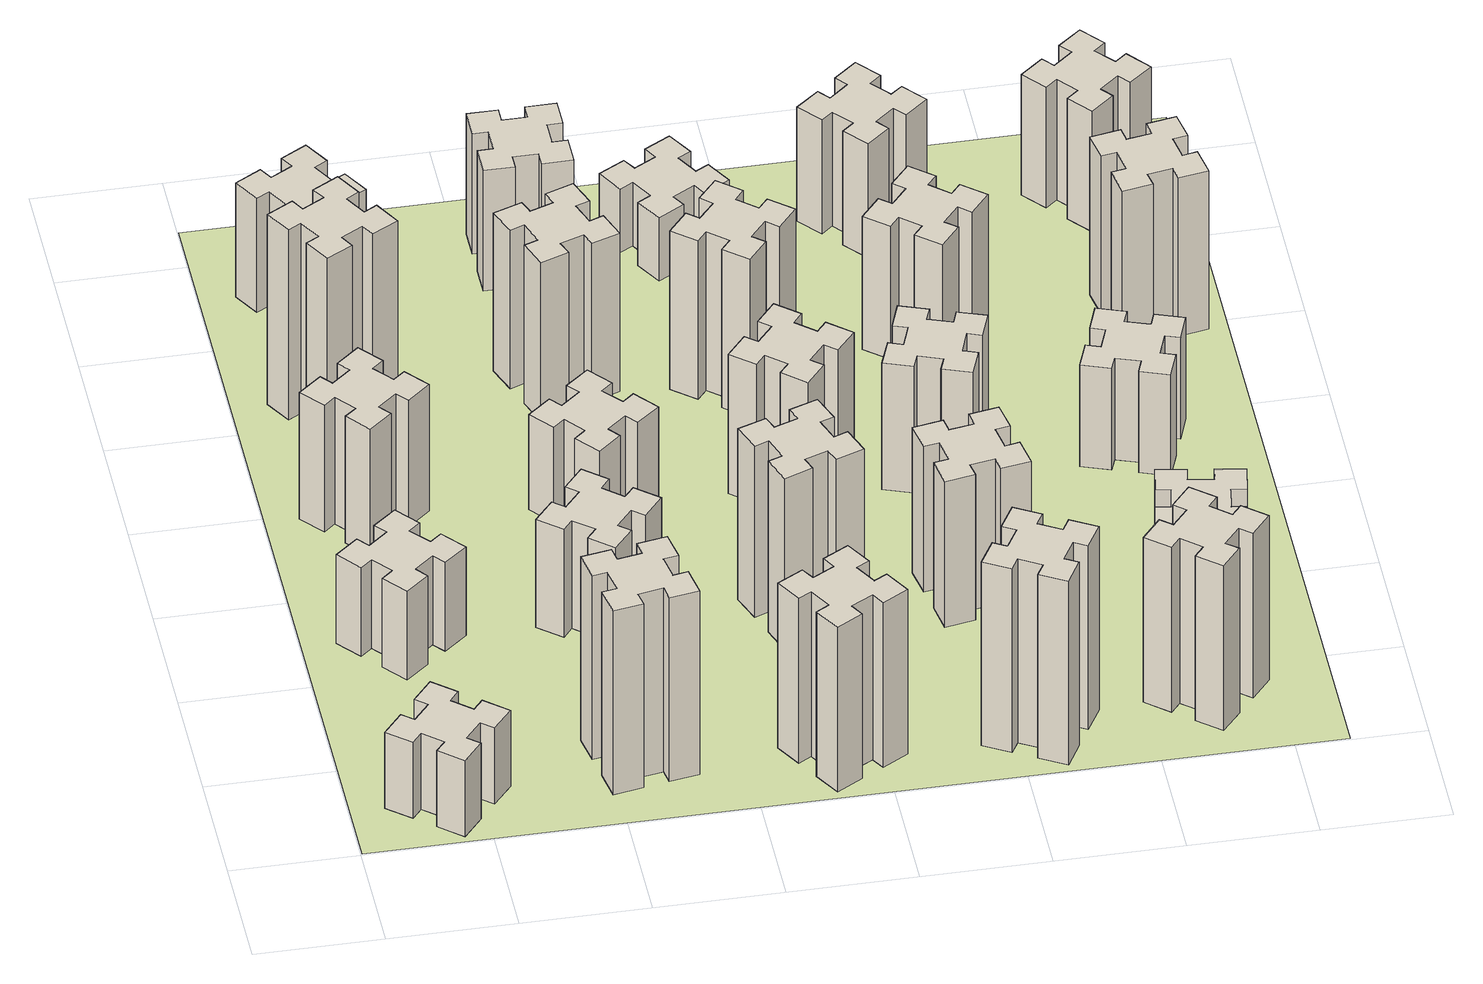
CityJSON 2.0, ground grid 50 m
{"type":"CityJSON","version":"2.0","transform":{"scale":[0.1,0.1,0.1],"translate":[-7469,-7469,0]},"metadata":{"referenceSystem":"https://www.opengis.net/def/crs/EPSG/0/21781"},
"CityObjects":{
"building1":{"type":"Building","attributes":{"class":"1000","function":"1000","usage":"1000","yearOfConstruction":2016,"roofType":"1000","measuredHeight":36,"storeysAboveGround":30,"storeysBelowGround":0},"geometry":[{"type":"Solid","lod":"1","boundaries":[[[[0,1,2,3,4,5,6,7,8,9,10,11,12,13,14,15,16,17,18,19]],[[17,16,20,21]],[[16,15,22,20]],[[15,14,23,22]],[[14,13,24,23]],[[13,12,25,24]],[[12,11,26,25]],[[11,10,27,26]],[[10,9,28,27]],[[9,8,29,28]],[[8,7,30,29]],[[7,6,31,30]],[[6,5,32,31]],[[5,4,33,32]],[[4,3,34,33]],[[3,2,35,34]],[[2,1,36,35]],[[1,0,37,36]],[[0,19,38,37]],[[19,18,39,38]],[[18,17,21,39]],[[24,25,26,27,28,29,30,31,32,33,34,35,36,37,38,39,21,20,22,23]]]]}]},
"building2":{"type":"Building","attributes":{"class":"1000","function":"1000","usage":"1000","yearOfConstruction":2016,"roofType":"1000","measuredHeight":42,"storeysAboveGround":30,"storeysBelowGround":0},"geometry":[{"type":"Solid","lod":"1","boundaries":[[[[40,41,42,43,44,45,46,47,48,49,50,51,52,53,54,55,56,57,58,59]],[[57,56,60,61]],[[56,55,62,60]],[[55,54,63,62]],[[54,53,64,63]],[[53,52,65,64]],[[52,51,66,65]],[[51,50,67,66]],[[50,49,68,67]],[[49,48,69,68]],[[48,47,70,69]],[[47,46,71,70]],[[46,45,72,71]],[[45,44,73,72]],[[44,43,74,73]],[[43,42,75,74]],[[42,41,76,75]],[[41,40,77,76]],[[40,59,78,77]],[[59,58,79,78]],[[58,57,61,79]],[[64,65,66,67,68,69,70,71,72,73,74,75,76,77,78,79,61,60,62,63]]]]}]},
"building3":{"type":"Building","attributes":{"class":"1000","function":"1000","usage":"1000","yearOfConstruction":2016,"roofType":"1000","measuredHeight":60,"storeysAboveGround":30,"storeysBelowGround":0},"geometry":[{"type":"Solid","lod":"1","boundaries":[[[[80,81,82,83,84,85,86,87,88,89,90,91,92,93,94,95,96,97,98,99]],[[97,96,100,101]],[[96,95,102,100]],[[95,94,103,102]],[[94,93,104,103]],[[93,92,105,104]],[[92,91,106,105]],[[91,90,107,106]],[[90,89,108,107]],[[89,88,109,108]],[[88,87,110,109]],[[87,86,111,110]],[[86,85,112,111]],[[85,84,113,112]],[[84,83,114,113]],[[83,82,115,114]],[[82,81,116,115]],[[81,80,117,116]],[[80,99,118,117]],[[99,98,119,118]],[[98,97,101,119]],[[104,105,106,107,108,109,110,111,112,113,114,115,116,117,118,119,101,100,102,103]]]]}]},
"building4":{"type":"Building","attributes":{"class":"1000","function":"1000","usage":"1000","yearOfConstruction":2016,"roofType":"1000","measuredHeight":90,"storeysAboveGround":30,"storeysBelowGround":0},"geometry":[{"type":"Solid","lod":"1","boundaries":[[[[120,121,122,123,124,125,126,127,128,129,130,131,132,133,134,135,136,137,138,139]],[[137,136,140,141]],[[136,135,142,140]],[[135,134,143,142]],[[134,133,144,143]],[[133,132,145,144]],[[132,131,146,145]],[[131,130,147,146]],[[130,129,148,147]],[[129,128,149,148]],[[128,127,150,149]],[[127,126,151,150]],[[126,125,152,151]],[[125,124,153,152]],[[124,123,154,153]],[[123,122,155,154]],[[122,121,156,155]],[[121,120,157,156]],[[120,139,158,157]],[[139,138,159,158]],[[138,137,141,159]],[[144,145,146,147,148,149,150,151,152,153,154,155,156,157,158,159,141,140,142,143]]]]}]},
"building5":{"type":"Building","attributes":{"class":"1000","function":"1000","usage":"1000","yearOfConstruction":2016,"roofType":"1000","measuredHeight":87,"storeysAboveGround":30,"storeysBelowGround":0},"geometry":[{"type":"Solid","lod":"1","boundaries":[[[[160,161,162,163,164,165,166,167,168,169,170,171,172,173,174,175,176,177,178,179]],[[177,176,180,181]],[[176,175,182,180]],[[175,174,183,182]],[[174,173,184,183]],[[173,172,185,184]],[[172,171,186,185]],[[171,170,187,186]],[[170,169,188,187]],[[169,168,189,188]],[[168,167,190,189]],[[167,166,191,190]],[[166,165,192,191]],[[165,164,193,192]],[[164,163,194,193]],[[163,162,195,194]],[[162,161,196,195]],[[161,160,197,196]],[[160,179,198,197]],[[179,178,199,198]],[[178,177,181,199]],[[184,185,186,187,188,189,190,191,192,193,194,195,196,197,198,199,181,180,182,183]]]]}]},
"building6":{"type":"Building","attributes":{"class":"1000","function":"1000","usage":"1000","yearOfConstruction":2016,"roofType":"1000","measuredHeight":54,"storeysAboveGround":30,"storeysBelowGround":0},"geometry":[{"type":"Solid","lod":"1","boundaries":[[[[200,201,202,203,204,205,206,207,208,209,210,211,212,213,214,215,216,217,218,219]],[[217,216,220,221]],[[216,215,222,220]],[[215,214,223,222]],[[214,213,224,223]],[[213,212,225,224]],[[212,211,226,225]],[[211,210,227,226]],[[210,209,228,227]],[[209,208,229,228]],[[208,207,230,229]],[[207,206,231,230]],[[206,205,232,231]],[[205,204,233,232]],[[204,203,234,233]],[[203,202,235,234]],[[202,201,236,235]],[[201,200,237,236]],[[200,219,238,237]],[[219,218,239,238]],[[218,217,221,239]],[[224,225,226,227,228,229,230,231,232,233,234,235,236,237,238,239,221,220,222,223]]]]}]},
"building7":{"type":"Building","attributes":{"class":"1000","function":"1000","usage":"1000","yearOfConstruction":2016,"roofType":"1000","measuredHeight":51,"storeysAboveGround":30,"storeysBelowGround":0},"geometry":[{"type":"Solid","lod":"1","boundaries":[[[[240,241,242,243,244,245,246,247,248,249,250,251,252,253,254,255,256,257,258,259]],[[257,256,260,261]],[[256,255,262,260]],[[255,254,263,262]],[[254,253,264,263]],[[253,252,265,264]],[[252,251,266,265]],[[251,250,267,266]],[[250,249,268,267]],[[249,248,269,268]],[[248,247,270,269]],[[247,246,271,270]],[[246,245,272,271]],[[245,244,273,272]],[[244,243,274,273]],[[243,242,275,274]],[[242,241,276,275]],[[241,240,277,276]],[[240,259,278,277]],[[259,258,279,278]],[[258,257,261,279]],[[264,265,266,267,268,269,270,271,272,273,274,275,276,277,278,279,261,260,262,263]]]]}]},
"building8":{"type":"Building","attributes":{"class":"1000","function":"1000","usage":"1000","yearOfConstruction":2016,"roofType":"1000","measuredHeight":45,"storeysAboveGround":30,"storeysBelowGround":0},"geometry":[{"type":"Solid","lod":"1","boundaries":[[[[280,281,282,283,284,285,286,287,288,289,290,291,292,293,294,295,296,297,298,299]],[[297,296,300,301]],[[296,295,302,300]],[[295,294,303,302]],[[294,293,304,303]],[[293,292,305,304]],[[292,291,306,305]],[[291,290,307,306]],[[290,289,308,307]],[[289,288,309,308]],[[288,287,310,309]],[[287,286,311,310]],[[286,285,312,311]],[[285,284,313,312]],[[284,283,314,313]],[[283,282,315,314]],[[282,281,316,315]],[[281,280,317,316]],[[280,299,318,317]],[[299,298,319,318]],[[298,297,301,319]],[[304,305,306,307,308,309,310,311,312,313,314,315,316,317,318,319,301,300,302,303]]]]}]},
"building9":{"type":"Building","attributes":{"class":"1000","function":"1000","usage":"1000","yearOfConstruction":2016,"roofType":"1000","measuredHeight":78,"storeysAboveGround":30,"storeysBelowGround":0},"geometry":[{"type":"Solid","lod":"1","boundaries":[[[[320,321,322,323,324,325,326,327,328,329,330,331,332,333,334,335,336,337,338,339]],[[337,336,340,341]],[[336,335,342,340]],[[335,334,343,342]],[[334,333,344,343]],[[333,332,345,344]],[[332,331,346,345]],[[331,330,347,346]],[[330,329,348,347]],[[329,328,349,348]],[[328,327,350,349]],[[327,326,351,350]],[[326,325,352,351]],[[325,324,353,352]],[[324,323,354,353]],[[323,322,355,354]],[[322,321,356,355]],[[321,320,357,356]],[[320,339,358,357]],[[339,338,359,358]],[[338,337,341,359]],[[344,345,346,347,348,349,350,351,352,353,354,355,356,357,358,359,341,340,342,343]]]]}]},
"building10":{"type":"Building","attributes":{"class":"1000","function":"1000","usage":"1000","yearOfConstruction":2016,"roofType":"1000","measuredHeight":75,"storeysAboveGround":30,"storeysBelowGround":0},"geometry":[{"type":"Solid","lod":"1","boundaries":[[[[360,361,362,363,364,365,366,367,368,369,370,371,372,373,374,375,376,377,378,379]],[[377,376,380,381]],[[376,375,382,380]],[[375,374,383,382]],[[374,373,384,383]],[[373,372,385,384]],[[372,371,386,385]],[[371,370,387,386]],[[370,369,388,387]],[[369,368,389,388]],[[368,367,390,389]],[[367,366,391,390]],[[366,365,392,391]],[[365,364,393,392]],[[364,363,394,393]],[[363,362,395,394]],[[362,361,396,395]],[[361,360,397,396]],[[360,379,398,397]],[[379,378,399,398]],[[378,377,381,399]],[[384,385,386,387,388,389,390,391,392,393,394,395,396,397,398,399,381,380,382,383]]]]}]},
"building11":{"type":"Building","attributes":{"class":"1000","function":"1000","usage":"1000","yearOfConstruction":2016,"roofType":"1000","measuredHeight":81,"storeysAboveGround":30,"storeysBelowGround":0},"geometry":[{"type":"Solid","lod":"1","boundaries":[[[[400,401,402,403,404,405,406,407,408,409,410,411,412,413,414,415,416,417,418,419]],[[417,416,420,421]],[[416,415,422,420]],[[415,414,423,422]],[[414,413,424,423]],[[413,412,425,424]],[[412,411,426,425]],[[411,410,427,426]],[[410,409,428,427]],[[409,408,429,428]],[[408,407,430,429]],[[407,406,431,430]],[[406,405,432,431]],[[405,404,433,432]],[[404,403,434,433]],[[403,402,435,434]],[[402,401,436,435]],[[401,400,437,436]],[[400,419,438,437]],[[419,418,439,438]],[[418,417,421,439]],[[424,425,426,427,428,429,430,431,432,433,434,435,436,437,438,439,421,420,422,423]]]]}]},
"building12":{"type":"Building","attributes":{"class":"1000","function":"1000","usage":"1000","yearOfConstruction":2016,"roofType":"1000","measuredHeight":57,"storeysAboveGround":30,"storeysBelowGround":0},"geometry":[{"type":"Solid","lod":"1","boundaries":[[[[440,441,442,443,444,445,446,447,448,449,450,451,452,453,454,455,456,457,458,459]],[[457,456,460,461]],[[456,455,462,460]],[[455,454,463,462]],[[454,453,464,463]],[[453,452,465,464]],[[452,451,466,465]],[[451,450,467,466]],[[450,449,468,467]],[[449,448,469,468]],[[448,447,470,469]],[[447,446,471,470]],[[446,445,472,471]],[[445,444,473,472]],[[444,443,474,473]],[[443,442,475,474]],[[442,441,476,475]],[[441,440,477,476]],[[440,459,478,477]],[[459,458,479,478]],[[458,457,461,479]],[[464,465,466,467,468,469,470,471,472,473,474,475,476,477,478,479,461,460,462,463]]]]}]},
"building13":{"type":"Building","attributes":{"class":"1000","function":"1000","usage":"1000","yearOfConstruction":2016,"roofType":"1000","measuredHeight":66,"storeysAboveGround":30,"storeysBelowGround":0},"geometry":[{"type":"Solid","lod":"1","boundaries":[[[[480,481,482,483,484,485,486,487,488,489,490,491,492,493,494,495,496,497,498,499]],[[497,496,500,501]],[[496,495,502,500]],[[495,494,503,502]],[[494,493,504,503]],[[493,492,505,504]],[[492,491,506,505]],[[491,490,507,506]],[[490,489,508,507]],[[489,488,509,508]],[[488,487,510,509]],[[487,486,511,510]],[[486,485,512,511]],[[485,484,513,512]],[[484,483,514,513]],[[483,482,515,514]],[[482,481,516,515]],[[481,480,517,516]],[[480,499,518,517]],[[499,498,519,518]],[[498,497,501,519]],[[504,505,506,507,508,509,510,511,512,513,514,515,516,517,518,519,501,500,502,503]]]]}]},
"building14":{"type":"Building","attributes":{"class":"1000","function":"1000","usage":"1000","yearOfConstruction":2016,"roofType":"1000","measuredHeight":75,"storeysAboveGround":30,"storeysBelowGround":0},"geometry":[{"type":"Solid","lod":"1","boundaries":[[[[520,521,522,523,524,525,526,527,528,529,530,531,532,533,534,535,536,537,538,539]],[[537,536,540,541]],[[536,535,542,540]],[[535,534,543,542]],[[534,533,544,543]],[[533,532,545,544]],[[532,531,546,545]],[[531,530,547,546]],[[530,529,548,547]],[[529,528,549,548]],[[528,527,550,549]],[[527,526,551,550]],[[526,525,552,551]],[[525,524,553,552]],[[524,523,554,553]],[[523,522,555,554]],[[522,521,556,555]],[[521,520,557,556]],[[520,539,558,557]],[[539,538,559,558]],[[538,537,541,559]],[[544,545,546,547,548,549,550,551,552,553,554,555,556,557,558,559,541,540,542,543]]]]}]},
"building15":{"type":"Building","attributes":{"class":"1000","function":"1000","usage":"1000","yearOfConstruction":2016,"roofType":"1000","measuredHeight":87,"storeysAboveGround":30,"storeysBelowGround":0},"geometry":[{"type":"Solid","lod":"1","boundaries":[[[[560,561,562,563,564,565,566,567,568,569,570,571,572,573,574,575,576,577,578,579]],[[577,576,580,581]],[[576,575,582,580]],[[575,574,583,582]],[[574,573,584,583]],[[573,572,585,584]],[[572,571,586,585]],[[571,570,587,586]],[[570,569,588,587]],[[569,568,589,588]],[[568,567,590,589]],[[567,566,591,590]],[[566,565,592,591]],[[565,564,593,592]],[[564,563,594,593]],[[563,562,595,594]],[[562,561,596,595]],[[561,560,597,596]],[[560,579,598,597]],[[579,578,599,598]],[[578,577,581,599]],[[584,585,586,587,588,589,590,591,592,593,594,595,596,597,598,599,581,580,582,583]]]]}]},
"building16":{"type":"Building","attributes":{"class":"1000","function":"1000","usage":"1000","yearOfConstruction":2016,"roofType":"1000","measuredHeight":30,"storeysAboveGround":30,"storeysBelowGround":0},"geometry":[{"type":"Solid","lod":"1","boundaries":[[[[600,601,602,603,604,605,606,607,608,609,610,611,612,613,614,615,616,617,618,619]],[[617,616,620,621]],[[616,615,622,620]],[[615,614,623,622]],[[614,613,624,623]],[[613,612,625,624]],[[612,611,626,625]],[[611,610,627,626]],[[610,609,628,627]],[[609,608,629,628]],[[608,607,630,629]],[[607,606,631,630]],[[606,605,632,631]],[[605,604,633,632]],[[604,603,634,633]],[[603,602,635,634]],[[602,601,636,635]],[[601,600,637,636]],[[600,619,638,637]],[[619,618,639,638]],[[618,617,621,639]],[[624,625,626,627,628,629,630,631,632,633,634,635,636,637,638,639,621,620,622,623]]]]}]},
"building17":{"type":"Building","attributes":{"class":"1000","function":"1000","usage":"1000","yearOfConstruction":2016,"roofType":"1000","measuredHeight":69,"storeysAboveGround":30,"storeysBelowGround":0},"geometry":[{"type":"Solid","lod":"1","boundaries":[[[[640,641,642,643,644,645,646,647,648,649,650,651,652,653,654,655,656,657,658,659]],[[657,656,660,661]],[[656,655,662,660]],[[655,654,663,662]],[[654,653,664,663]],[[653,652,665,664]],[[652,651,666,665]],[[651,650,667,666]],[[650,649,668,667]],[[649,648,669,668]],[[648,647,670,669]],[[647,646,671,670]],[[646,645,672,671]],[[645,644,673,672]],[[644,643,674,673]],[[643,642,675,674]],[[642,641,676,675]],[[641,640,677,676]],[[640,659,678,677]],[[659,658,679,678]],[[658,657,661,679]],[[664,665,666,667,668,669,670,671,672,673,674,675,676,677,678,679,661,660,662,663]]]]}]},
"building18":{"type":"Building","attributes":{"class":"1000","function":"1000","usage":"1000","yearOfConstruction":2016,"roofType":"1000","measuredHeight":60,"storeysAboveGround":30,"storeysBelowGround":0},"geometry":[{"type":"Solid","lod":"1","boundaries":[[[[680,681,682,683,684,685,686,687,688,689,690,691,692,693,694,695,696,697,698,699]],[[697,696,700,701]],[[696,695,702,700]],[[695,694,703,702]],[[694,693,704,703]],[[693,692,705,704]],[[692,691,706,705]],[[691,690,707,706]],[[690,689,708,707]],[[689,688,709,708]],[[688,687,710,709]],[[687,686,711,710]],[[686,685,712,711]],[[685,684,713,712]],[[684,683,714,713]],[[683,682,715,714]],[[682,681,716,715]],[[681,680,717,716]],[[680,699,718,717]],[[699,698,719,718]],[[698,697,701,719]],[[704,705,706,707,708,709,710,711,712,713,714,715,716,717,718,719,701,700,702,703]]]]}]},
"building19":{"type":"Building","attributes":{"class":"1000","function":"1000","usage":"1000","yearOfConstruction":2016,"roofType":"1000","measuredHeight":78,"storeysAboveGround":30,"storeysBelowGround":0},"geometry":[{"type":"Solid","lod":"1","boundaries":[[[[720,721,722,723,724,725,726,727,728,729,730,731,732,733,734,735,736,737,738,739]],[[737,736,740,741]],[[736,735,742,740]],[[735,734,743,742]],[[734,733,744,743]],[[733,732,745,744]],[[732,731,746,745]],[[731,730,747,746]],[[730,729,748,747]],[[729,728,749,748]],[[728,727,750,749]],[[727,726,751,750]],[[726,725,752,751]],[[725,724,753,752]],[[724,723,754,753]],[[723,722,755,754]],[[722,721,756,755]],[[721,720,757,756]],[[720,739,758,757]],[[739,738,759,758]],[[738,737,741,759]],[[744,745,746,747,748,749,750,751,752,753,754,755,756,757,758,759,741,740,742,743]]]]}]},
"building20":{"type":"Building","attributes":{"class":"1000","function":"1000","usage":"1000","yearOfConstruction":2016,"roofType":"1000","measuredHeight":63,"storeysAboveGround":30,"storeysBelowGround":0},"geometry":[{"type":"Solid","lod":"1","boundaries":[[[[760,761,762,763,764,765,766,767,768,769,770,771,772,773,774,775,776,777,778,779]],[[777,776,780,781]],[[776,775,782,780]],[[775,774,783,782]],[[774,773,784,783]],[[773,772,785,784]],[[772,771,786,785]],[[771,770,787,786]],[[770,769,788,787]],[[769,768,789,788]],[[768,767,790,789]],[[767,766,791,790]],[[766,765,792,791]],[[765,764,793,792]],[[764,763,794,793]],[[763,762,795,794]],[[762,761,796,795]],[[761,760,797,796]],[[760,779,798,797]],[[779,778,799,798]],[[778,777,781,799]],[[784,785,786,787,788,789,790,791,792,793,794,795,796,797,798,799,781,780,782,783]]]]}]},
"building21":{"type":"Building","attributes":{"class":"1000","function":"1000","usage":"1000","yearOfConstruction":2016,"roofType":"1000","measuredHeight":54,"storeysAboveGround":30,"storeysBelowGround":0},"geometry":[{"type":"Solid","lod":"1","boundaries":[[[[800,801,802,803,804,805,806,807,808,809,810,811,812,813,814,815,816,817,818,819]],[[817,816,820,821]],[[816,815,822,820]],[[815,814,823,822]],[[814,813,824,823]],[[813,812,825,824]],[[812,811,826,825]],[[811,810,827,826]],[[810,809,828,827]],[[809,808,829,828]],[[808,807,830,829]],[[807,806,831,830]],[[806,805,832,831]],[[805,804,833,832]],[[804,803,834,833]],[[803,802,835,834]],[[802,801,836,835]],[[801,800,837,836]],[[800,819,838,837]],[[819,818,839,838]],[[818,817,821,839]],[[824,825,826,827,828,829,830,831,832,833,834,835,836,837,838,839,821,820,822,823]]]]}]},
"building22":{"type":"Building","attributes":{"class":"1000","function":"1000","usage":"1000","yearOfConstruction":2016,"roofType":"1000","measuredHeight":39,"storeysAboveGround":30,"storeysBelowGround":0},"geometry":[{"type":"Solid","lod":"1","boundaries":[[[[840,841,842,843,844,845,846,847,848,849,850,851,852,853,854,855,856,857,858,859]],[[857,856,860,861]],[[856,855,862,860]],[[855,854,863,862]],[[854,853,864,863]],[[853,852,865,864]],[[852,851,866,865]],[[851,850,867,866]],[[850,849,868,867]],[[849,848,869,868]],[[848,847,870,869]],[[847,846,871,870]],[[846,845,872,871]],[[845,844,873,872]],[[844,843,874,873]],[[843,842,875,874]],[[842,841,876,875]],[[841,840,877,876]],[[840,859,878,877]],[[859,858,879,878]],[[858,857,861,879]],[[864,865,866,867,868,869,870,871,872,873,874,875,876,877,878,879,861,860,862,863]]]]}]},
"building23":{"type":"Building","attributes":{"class":"1000","function":"1000","usage":"1000","yearOfConstruction":2016,"roofType":"1000","measuredHeight":48,"storeysAboveGround":30,"storeysBelowGround":0},"geometry":[{"type":"Solid","lod":"1","boundaries":[[[[880,881,882,883,884,885,886,887,888,889,890,891,892,893,894,895,896,897,898,899]],[[897,896,900,901]],[[896,895,902,900]],[[895,894,903,902]],[[894,893,904,903]],[[893,892,905,904]],[[892,891,906,905]],[[891,890,907,906]],[[890,889,908,907]],[[889,888,909,908]],[[888,887,910,909]],[[887,886,911,910]],[[886,885,912,911]],[[885,884,913,912]],[[884,883,914,913]],[[883,882,915,914]],[[882,881,916,915]],[[881,880,917,916]],[[880,899,918,917]],[[899,898,919,918]],[[898,897,901,919]],[[904,905,906,907,908,909,910,911,912,913,914,915,916,917,918,919,901,900,902,903]]]]}]},
"building24":{"type":"Building","attributes":{"class":"1000","function":"1000","usage":"1000","yearOfConstruction":2016,"roofType":"1000","measuredHeight":75,"storeysAboveGround":30,"storeysBelowGround":0},"geometry":[{"type":"Solid","lod":"1","boundaries":[[[[920,921,922,923,924,925,926,927,928,929,930,931,932,933,934,935,936,937,938,939]],[[937,936,940,941]],[[936,935,942,940]],[[935,934,943,942]],[[934,933,944,943]],[[933,932,945,944]],[[932,931,946,945]],[[931,930,947,946]],[[930,929,948,947]],[[929,928,949,948]],[[928,927,950,949]],[[927,926,951,950]],[[926,925,952,951]],[[925,924,953,952]],[[924,923,954,953]],[[923,922,955,954]],[[922,921,956,955]],[[921,920,957,956]],[[920,939,958,957]],[[939,938,959,958]],[[938,937,941,959]],[[944,945,946,947,948,949,950,951,952,953,954,955,956,957,958,959,941,940,942,943]]]]}]},
"building25":{"type":"Building","attributes":{"class":"1000","function":"1000","usage":"1000","yearOfConstruction":2016,"roofType":"1000","measuredHeight":57,"storeysAboveGround":30,"storeysBelowGround":0},"geometry":[{"type":"Solid","lod":"1","boundaries":[[[[960,961,962,963,964,965,966,967,968,969,970,971,972,973,974,975,976,977,978,979]],[[977,976,980,981]],[[976,975,982,980]],[[975,974,983,982]],[[974,973,984,983]],[[973,972,985,984]],[[972,971,986,985]],[[971,970,987,986]],[[970,969,988,987]],[[969,968,989,988]],[[968,967,990,989]],[[967,966,991,990]],[[966,965,992,991]],[[965,964,993,992]],[[964,963,994,993]],[[963,962,995,994]],[[962,961,996,995]],[[961,960,997,996]],[[960,979,998,997]],[[979,978,999,998]],[[978,977,981,999]],[[984,985,986,987,988,989,990,991,992,993,994,995,996,997,998,999,981,980,982,983]]]]}]},
"landuse1":{"type":"LandUse","attributes":{"name":"plot1","function":"1010"},"geometry":[{"type":"MultiSurface","lod":"1","boundaries":[[[1000,1001,1002,1003]]]}]}
},
"vertices":[
[266,223,0],[343,159,0],[304,113,0],[396,36,0],[473,128,0],[427,166,0],[492,243,0],[538,204,0],[615,296,0],[523,373,0],[484,327,0],[408,392,0],[446,438,0],[354,515,0],[277,423,0],[323,384,0],[259,308,0],[213,346,0],[136,254,0],[228,177,0],[259,308,360],[213,346,360],[323,384,360],[277,423,360],[354,515,360],[446,438,360],[408,392,360],[484,327,360],[523,373,360],[615,296,360],[538,204,360],[492,243,360],[427,166,360],[473,128,360],[396,36,360],[304,113,360],[343,159,360],[266,223,360],[228,177,360],[136,254,360],
[343,1332,0],[266,1267,0],[228,1313,0],[136,1236,0],[213,1144,0],[259,1183,0],[323,1106,0],[277,1068,0],[354,976,0],[446,1053,0],[408,1099,0],[484,1163,0],[523,1117,0],[615,1194,0],[538,1286,0],[492,1248,0],[427,1324,0],[473,1363,0],[396,1455,0],[304,1378,0],[427,1324,420],[473,1363,420],[492,1248,420],[538,1286,420],[615,1194,420],[523,1117,420],[484,1163,420],[408,1099,420],[446,1053,420],[354,976,420],[277,1068,420],[323,1106,420],[259,1183,420],[213,1144,420],[136,1236,420],[228,1313,420],[266,1267,420],[343,1332,420],[304,1378,420],[396,1455,420],
[492,1988,0],[427,2064,0],[473,2103,0],[396,2195,0],[304,2118,0],[343,2072,0],[266,2007,0],[228,2053,0],[136,1976,0],[213,1884,0],[259,1923,0],[323,1846,0],[277,1808,0],[354,1716,0],[446,1793,0],[408,1839,0],[484,1903,0],[523,1857,0],[615,1934,0],[538,2026,0],[484,1903,600],[523,1857,600],[408,1839,600],[446,1793,600],[354,1716,600],[277,1808,600],[323,1846,600],[259,1923,600],[213,1884,600],[136,1976,600],[228,2053,600],[266,2007,600],[343,2072,600],[304,2118,600],[396,2195,600],[473,2103,600],[427,2064,600],[492,1988,600],[538,2026,600],[615,1934,600],
[255,2584,0],[305,2497,0],[253,2467,0],[313,2363,0],[417,2423,0],[387,2475,0],[474,2525,0],[504,2473,0],[608,2533,0],[548,2637,0],[496,2607,0],[446,2694,0],[498,2724,0],[438,2828,0],[334,2768,0],[364,2716,0],[277,2666,0],[247,2718,0],[143,2658,0],[203,2554,0],[277,2666,900],[247,2718,900],[364,2716,900],[334,2768,900],[438,2828,900],[498,2724,900],[446,2694,900],[496,2607,900],[548,2637,900],[608,2533,900],[504,2473,900],[474,2525,900],[387,2475,900],[417,2423,900],[313,2363,900],[253,2467,900],[305,2497,900],[255,2584,900],[203,2554,900],[143,2658,900],
[1232,345,0],[1215,444,0],[1274,454,0],[1253,572,0],[1135,551,0],[1145,492,0],[1047,475,0],[1037,534,0],[918,513,0],[939,395,0],[998,405,0],[1016,307,0],[957,297,0],[977,178,0],[1096,199,0],[1085,258,0],[1184,276,0],[1194,217,0],[1312,237,0],[1291,356,0],[1184,276,870],[1194,217,870],[1085,258,870],[1096,199,870],[977,178,870],[957,297,870],[1016,307,870],[998,405,870],[939,395,870],[918,513,870],[1037,534,870],[1047,475,870],[1145,492,870],[1135,551,870],[1253,572,870],[1274,454,870],[1215,444,870],[1232,345,870],[1291,356,870],[1312,237,870],
[364,3356,0],[277,3306,0],[247,3358,0],[143,3298,0],[203,3194,0],[255,3224,0],[305,3137,0],[253,3107,0],[313,3003,0],[417,3063,0],[387,3115,0],[474,3165,0],[504,3113,0],[608,3173,0],[548,3277,0],[496,3247,0],[446,3334,0],[498,3364,0],[438,3468,0],[334,3408,0],[446,3334,540],[498,3364,540],[496,3247,540],[548,3277,540],[608,3173,540],[504,3113,540],[474,3165,540],[387,3115,540],[417,3063,540],[313,3003,540],[253,3107,540],[305,3137,540],[255,3224,540],[203,3194,540],[143,3298,540],[247,3358,540],[277,3306,540],[364,3356,540],[334,3408,540],[438,3468,540],
[1063,1324,0],[999,1248,0],[953,1286,0],[876,1194,0],[968,1117,0],[1006,1163,0],[1083,1099,0],[1044,1053,0],[1136,976,0],[1213,1068,0],[1167,1106,0],[1232,1183,0],[1278,1144,0],[1355,1236,0],[1263,1313,0],[1224,1267,0],[1148,1332,0],[1186,1378,0],[1094,1455,0],[1017,1363,0],[1148,1332,510],[1186,1378,510],[1224,1267,510],[1263,1313,510],[1355,1236,510],[1278,1144,510],[1232,1183,510],[1167,1106,510],[1213,1068,510],[1136,976,510],[1044,1053,510],[1083,1099,510],[1006,1163,510],[968,1117,510],[876,1194,510],[953,1286,510],[999,1248,510],[1063,1324,510],[1017,1363,510],[1094,1455,510],
[1099,1823,0],[1163,1746,0],[1117,1708,0],[1194,1616,0],[1286,1693,0],[1248,1739,0],[1324,1803,0],[1363,1757,0],[1455,1834,0],[1378,1926,0],[1332,1888,0],[1267,1964,0],[1313,2003,0],[1236,2095,0],[1144,2018,0],[1183,1972,0],[1106,1907,0],[1068,1953,0],[976,1876,0],[1053,1784,0],[1106,1907,450],[1068,1953,450],[1183,1972,450],[1144,2018,450],[1236,2095,450],[1313,2003,450],[1267,1964,450],[1332,1888,450],[1378,1926,450],[1455,1834,450],[1363,1757,450],[1324,1803,450],[1248,1739,450],[1286,1693,450],[1194,1616,450],[1117,1708,450],[1163,1746,450],[1099,1823,450],[1053,1784,450],[976,1876,450],
[1867,155,0],[1954,205,0],[1984,153,0],[2088,213,0],[2028,317,0],[1976,287,0],[1926,374,0],[1978,404,0],[1918,508,0],[1814,448,0],[1844,396,0],[1757,346,0],[1727,398,0],[1623,338,0],[1683,234,0],[1735,264,0],[1785,177,0],[1733,147,0],[1793,43,0],[1897,103,0],[1785,177,780],[1733,147,780],[1735,264,780],[1683,234,780],[1623,338,780],[1727,398,780],[1757,346,780],[1844,396,780],[1814,448,780],[1918,508,780],[1978,404,780],[1926,374,780],[1976,287,780],[2028,317,780],[2088,213,780],[1984,153,780],[1954,205,780],[1867,155,780],[1897,103,780],[1793,43,780],
[1225,2716,0],[1131,2682,0],[1110,2738,0],[997,2697,0],[1039,2584,0],[1095,2605,0],[1129,2511,0],[1073,2490,0],[1114,2377,0],[1227,2419,0],[1206,2475,0],[1300,2509,0],[1320,2453,0],[1433,2494,0],[1392,2607,0],[1336,2586,0],[1302,2680,0],[1358,2700,0],[1317,2813,0],[1204,2772,0],[1302,2680,750],[1358,2700,750],[1336,2586,750],[1392,2607,750],[1433,2494,750],[1320,2453,750],[1300,2509,750],[1206,2475,750],[1227,2419,750],[1114,2377,750],[1073,2490,750],[1129,2511,750],[1095,2605,750],[1039,2584,750],[997,2697,750],[1110,2738,750],[1131,2682,750],[1225,2716,750],[1204,2772,750],[1317,2813,750],
[1865,1236,0],[1771,1202,0],[1750,1258,0],[1637,1217,0],[1679,1104,0],[1735,1125,0],[1769,1031,0],[1713,1010,0],[1754,897,0],[1867,939,0],[1846,995,0],[1940,1029,0],[1960,973,0],[2073,1014,0],[2032,1127,0],[1976,1106,0],[1942,1200,0],[1998,1220,0],[1957,1333,0],[1844,1292,0],[1942,1200,810],[1998,1220,810],[1976,1106,810],[2032,1127,810],[2073,1014,810],[1960,973,810],[1940,1029,810],[1846,995,810],[1867,939,810],[1754,897,810],[1713,1010,810],[1769,1031,810],[1735,1125,810],[1679,1104,810],[1637,1217,810],[1750,1258,810],[1771,1202,810],[1865,1236,810],[1844,1292,810],[1957,1333,810],
[1265,3445,0],[1165,3445,0],[1165,3505,0],[1045,3505,0],[1045,3385,0],[1105,3385,0],[1105,3285,0],[1045,3285,0],[1045,3165,0],[1165,3165,0],[1165,3225,0],[1265,3225,0],[1265,3165,0],[1385,3165,0],[1385,3285,0],[1325,3285,0],[1325,3385,0],[1385,3385,0],[1385,3505,0],[1265,3505,0],[1325,3385,570],[1385,3385,570],[1325,3285,570],[1385,3285,570],[1385,3165,570],[1265,3165,570],[1265,3225,570],[1165,3225,570],[1165,3165,570],[1045,3165,570],[1045,3285,570],[1105,3285,570],[1105,3385,570],[1045,3385,570],[1045,3505,570],[1165,3505,570],[1165,3445,570],[1265,3445,570],[1265,3505,570],[1385,3505,570],
[2007,1746,0],[2072,1823,0],[2118,1784,0],[2195,1876,0],[2103,1953,0],[2064,1907,0],[1988,1972,0],[2026,2018,0],[1934,2095,0],[1857,2003,0],[1903,1964,0],[1839,1888,0],[1793,1926,0],[1716,1834,0],[1808,1757,0],[1846,1803,0],[1923,1739,0],[1884,1693,0],[1976,1616,0],[2053,1708,0],[1923,1739,660],[1884,1693,660],[1846,1803,660],[1808,1757,660],[1716,1834,660],[1793,1926,660],[1839,1888,660],[1903,1964,660],[1857,2003,660],[1934,2095,660],[2026,2018,660],[1988,1972,660],[2064,1907,660],[2103,1953,660],[2195,1876,660],[2118,1784,660],[2072,1823,660],[2007,1746,660],[2053,1708,660],[1976,1616,660],
[1964,2547,0],[1888,2612,0],[1926,2658,0],[1834,2735,0],[1757,2643,0],[1803,2604,0],[1739,2528,0],[1693,2566,0],[1616,2474,0],[1708,2397,0],[1746,2443,0],[1823,2379,0],[1784,2333,0],[1876,2256,0],[1953,2348,0],[1907,2386,0],[1972,2463,0],[2018,2424,0],[2095,2516,0],[2003,2593,0],[1972,2463,750],[2018,2424,750],[1907,2386,750],[1953,2348,750],[1876,2256,750],[1784,2333,750],[1823,2379,750],[1746,2443,750],[1708,2397,750],[1616,2474,750],[1693,2566,750],[1739,2528,750],[1803,2604,750],[1757,2643,750],[1834,2735,750],[1926,2658,750],[1888,2612,750],[1964,2547,750],[2003,2593,750],[2095,2516,750],
[2666,177,0],[2716,264,0],[2768,234,0],[2828,338,0],[2724,398,0],[2694,346,0],[2607,396,0],[2637,448,0],[2533,508,0],[2473,404,0],[2525,374,0],[2475,287,0],[2423,317,0],[2363,213,0],[2467,153,0],[2497,205,0],[2584,155,0],[2554,103,0],[2658,43,0],[2718,147,0],[2584,155,870],[2554,103,870],[2497,205,870],[2467,153,870],[2363,213,870],[2423,317,870],[2475,287,870],[2525,374,870],[2473,404,870],[2533,508,870],[2637,448,870],[2607,396,870],[2694,346,870],[2724,398,870],[2828,338,870],[2768,234,870],[2716,264,870],[2666,177,870],[2718,147,870],[2658,43,870],
[1635,3324,0],[1685,3237,0],[1633,3207,0],[1693,3103,0],[1797,3163,0],[1767,3215,0],[1854,3265,0],[1884,3213,0],[1988,3273,0],[1928,3377,0],[1876,3347,0],[1826,3434,0],[1878,3464,0],[1818,3568,0],[1714,3508,0],[1744,3456,0],[1657,3406,0],[1627,3458,0],[1523,3398,0],[1583,3294,0],[1657,3406,300],[1627,3458,300],[1744,3456,300],[1714,3508,300],[1818,3568,300],[1878,3464,300],[1826,3434,300],[1876,3347,300],[1928,3377,300],[1988,3273,300],[1884,3213,300],[1854,3265,300],[1767,3215,300],[1797,3163,300],[1693,3103,300],[1633,3207,300],[1685,3237,300],[1635,3324,300],[1583,3294,300],[1523,3398,300],
[2612,1085,0],[2595,1184,0],[2654,1194,0],[2633,1312,0],[2515,1291,0],[2525,1232,0],[2427,1215,0],[2417,1274,0],[2298,1253,0],[2319,1135,0],[2378,1145,0],[2396,1047,0],[2337,1037,0],[2357,918,0],[2476,939,0],[2465,998,0],[2564,1016,0],[2574,957,0],[2692,977,0],[2671,1096,0],[2564,1016,690],[2574,957,690],[2465,998,690],[2476,939,690],[2357,918,690],[2337,1037,690],[2396,1047,690],[2378,1145,690],[2319,1135,690],[2298,1253,690],[2417,1274,690],[2427,1215,690],[2525,1232,690],[2515,1291,690],[2633,1312,690],[2654,1194,690],[2595,1184,690],[2612,1085,690],[2671,1096,690],[2692,977,690],
[2582,1771,0],[2616,1865,0],[2672,1844,0],[2713,1957,0],[2600,1998,0],[2580,1942,0],[2486,1976,0],[2507,2032,0],[2394,2073,0],[2353,1960,0],[2409,1940,0],[2375,1846,0],[2319,1867,0],[2277,1754,0],[2390,1713,0],[2411,1769,0],[2505,1735,0],[2484,1679,0],[2597,1637,0],[2638,1750,0],[2505,1735,600],[2484,1679,600],[2411,1769,600],[2390,1713,600],[2277,1754,600],[2319,1867,600],[2375,1846,600],[2409,1940,600],[2353,1960,600],[2394,2073,600],[2507,2032,600],[2486,1976,600],[2580,1942,600],[2600,1998,600],[2713,1957,600],[2672,1844,600],[2616,1865,600],[2582,1771,600],[2638,1750,600],[2597,1637,600],
[3344,427,0],[3268,492,0],[3306,538,0],[3214,615,0],[3137,523,0],[3183,484,0],[3119,408,0],[3073,446,0],[2996,354,0],[3088,277,0],[3126,323,0],[3203,259,0],[3164,213,0],[3256,136,0],[3333,228,0],[3287,266,0],[3352,343,0],[3398,304,0],[3475,396,0],[3383,473,0],[3352,343,780],[3398,304,780],[3287,266,780],[3333,228,780],[3256,136,780],[3164,213,780],[3203,259,780],[3126,323,780],[3088,277,780],[2996,354,780],[3073,446,780],[3119,408,780],[3183,484,780],[3137,523,780],[3214,615,780],[3306,538,780],[3268,492,780],[3344,427,780],[3383,473,780],[3475,396,780],
[2704,2647,0],[2628,2712,0],[2666,2758,0],[2574,2835,0],[2497,2743,0],[2543,2704,0],[2479,2628,0],[2433,2666,0],[2356,2574,0],[2448,2497,0],[2486,2543,0],[2563,2479,0],[2524,2433,0],[2616,2356,0],[2693,2448,0],[2647,2486,0],[2712,2563,0],[2758,2524,0],[2835,2616,0],[2743,2693,0],[2712,2563,630],[2758,2524,630],[2647,2486,630],[2693,2448,630],[2616,2356,630],[2524,2433,630],[2563,2479,630],[2486,2543,630],[2448,2497,630],[2356,2574,630],[2433,2666,630],[2479,2628,630],[2543,2704,630],[2497,2743,630],[2574,2835,630],[2666,2758,630],[2628,2712,630],[2704,2647,630],[2743,2693,630],[2835,2616,630],
[2528,3219,0],[2604,3283,0],[2643,3237,0],[2735,3314,0],[2658,3406,0],[2612,3368,0],[2547,3444,0],[2593,3483,0],[2516,3575,0],[2424,3498,0],[2463,3452,0],[2386,3387,0],[2348,3433,0],[2256,3356,0],[2333,3264,0],[2379,3303,0],[2443,3226,0],[2397,3188,0],[2474,3096,0],[2566,3173,0],[2443,3226,540],[2397,3188,540],[2379,3303,540],[2333,3264,540],[2256,3356,540],[2348,3433,540],[2386,3387,540],[2463,3452,540],[2424,3498,540],[2516,3575,540],[2593,3483,540],[2547,3444,540],[2612,3368,540],[2658,3406,540],[2735,3314,540],[2643,3237,540],[2604,3283,540],[2528,3219,540],[2566,3173,540],[2474,3096,540],
[3267,916,0],[3365,898,0],[3355,839,0],[3473,818,0],[3494,937,0],[3435,947,0],[3452,1045,0],[3511,1035,0],[3532,1153,0],[3414,1174,0],[3404,1115,0],[3305,1132,0],[3316,1191,0],[3197,1212,0],[3177,1094,0],[3236,1084,0],[3218,985,0],[3159,996,0],[3138,877,0],[3257,857,0],[3218,985,390],[3159,996,390],[3236,1084,390],[3177,1094,390],[3197,1212,390],[3316,1191,390],[3305,1132,390],[3404,1115,390],[3414,1174,390],[3532,1153,390],[3511,1035,390],[3452,1045,390],[3435,947,390],[3494,937,390],[3473,818,390],[3355,839,390],[3365,898,390],[3267,916,390],[3257,857,390],[3138,877,390],
[3320,1942,0],[3226,1976,0],[3247,2032,0],[3134,2073,0],[3093,1960,0],[3149,1940,0],[3115,1846,0],[3059,1867,0],[3017,1754,0],[3130,1713,0],[3151,1769,0],[3245,1735,0],[3224,1679,0],[3337,1637,0],[3378,1750,0],[3322,1771,0],[3356,1865,0],[3412,1844,0],[3453,1957,0],[3340,1998,0],[3356,1865,480],[3412,1844,480],[3322,1771,480],[3378,1750,480],[3337,1637,480],[3224,1679,480],[3245,1735,480],[3151,1769,480],[3130,1713,480],[3017,1754,480],[3059,1867,480],[3115,1846,480],[3149,1940,480],[3093,1960,480],[3134,2073,480],[3247,2032,480],[3226,1976,480],[3320,1942,480],[3340,1998,480],[3453,1957,480],
[3318,2625,0],[3336,2527,0],[3277,2517,0],[3297,2398,0],[3416,2419,0],[3405,2478,0],[3504,2496,0],[3514,2437,0],[3632,2457,0],[3611,2576,0],[3552,2565,0],[3535,2664,0],[3594,2674,0],[3573,2792,0],[3455,2771,0],[3465,2712,0],[3367,2695,0],[3357,2754,0],[3238,2733,0],[3259,2615,0],[3367,2695,750],[3357,2754,750],[3465,2712,750],[3455,2771,750],[3573,2792,750],[3594,2674,750],[3535,2664,750],[3552,2565,750],[3611,2576,750],[3632,2457,750],[3514,2437,750],[3504,2496,750],[3405,2478,750],[3416,2419,750],[3297,2398,750],[3277,2517,750],[3336,2527,750],[3318,2625,750],[3259,2615,750],[3238,2733,750],
[3303,3452,0],[3226,3387,0],[3188,3433,0],[3096,3356,0],[3173,3264,0],[3219,3303,0],[3283,3226,0],[3237,3188,0],[3314,3096,0],[3406,3173,0],[3368,3219,0],[3444,3283,0],[3483,3237,0],[3575,3314,0],[3498,3406,0],[3452,3368,0],[3387,3444,0],[3433,3483,0],[3356,3575,0],[3264,3498,0],[3387,3444,570],[3433,3483,570],[3452,3368,570],[3498,3406,570],[3575,3314,570],[3483,3237,570],[3444,3283,570],[3368,3219,570],[3406,3173,570],[3314,3096,570],[3237,3188,570],[3283,3226,570],[3219,3303,570],[3173,3264,570],[3096,3356,570],[3188,3433,570],[3226,3387,570],[3303,3452,570],[3264,3498,570],[3356,3575,570],
[5,3705,0],[3705,3705,0],[3705,5,0],[5,5,0]
]}
